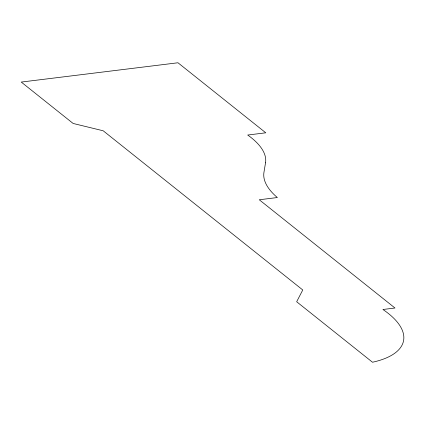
<?xml version="1.0" encoding="UTF-8"?>
<svg xmlns="http://www.w3.org/2000/svg" width="425" height="425" viewBox="0 0 425 425"><rect width="100%" height="100%" fill="white"/><g stroke="black" fill="none" stroke-linecap="round" stroke-linejoin="round"><path stroke-width="0.64" d="M265.529 162.791L263.957 172.316A93.707 38.563 10.8 0 0 277.355 197.54L259.271 199.766L394.979 308.008L382.925 309.496A94.254 38.787 10.8 0 1 372.502 362.233L296.661 301.745L302.77 289.967L103.195 130.783L73.137 123.463L21.25 82.073L177.974 62.767L265.784 132.807L247.701 135.033A88.097 36.252 10.8 0 1 265.529 162.791"/></g></svg>
